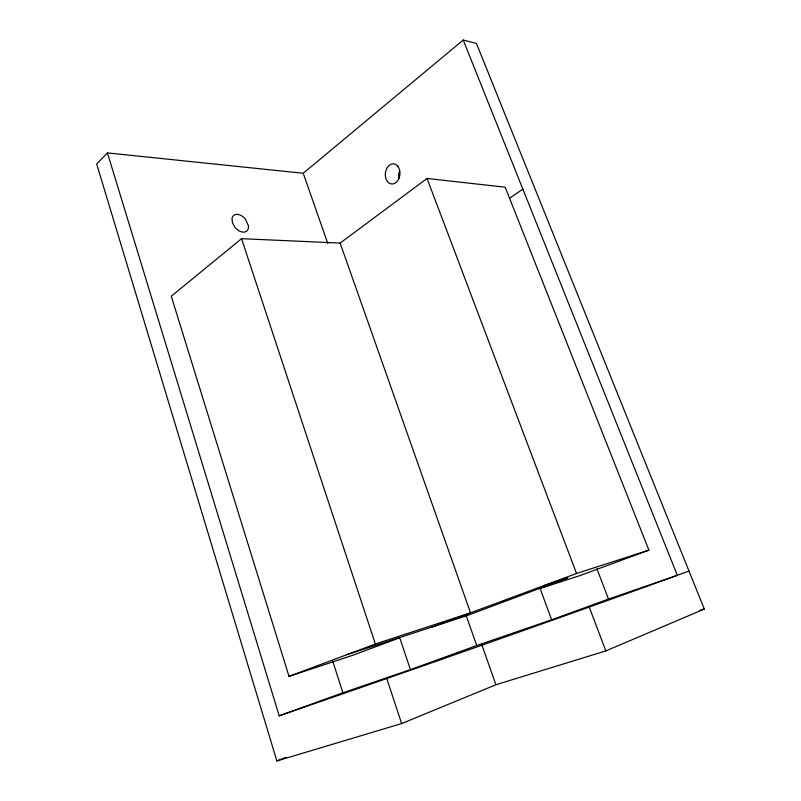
<?xml version="1.0" encoding="UTF-8"?>
<svg xmlns="http://www.w3.org/2000/svg" width="801" height="801" viewBox="0 0 801 801"><rect width="100%" height="100%" fill="white"/><g stroke="black" fill="none" stroke-linecap="round" stroke-linejoin="round"><path stroke-width="1.2" d="M107.434 152.901L96.701 164.045L276.856 760.95L401.631 723.563L495.899 684.755L605.836 650.913L704.299 609.05L476.435 43.434L463.238 40.05L303.229 173.276L107.434 152.901L279.199 715.814C416.16 668.585 552.87 620.635 689 571.063M463.238 40.05L677.336 575.338L608.5 599.058L551.659 619.794L540.114 588.545L580.505 575.388L648.91 550.147L505.181 187.194L427.043 178.473L340.135 243.073L241.542 238.678L171.274 296.23L289.021 676.374L352.871 655.238L399.729 637.786L410.422 669.626L342.878 692.765L279.199 715.814M509.486 198.278L522.873 189.166M276.856 760.95L286.137 757.235M289.021 676.374L375.369 643.994L470.527 612.835L340.135 243.073M431.529 627.313L576.53 573.466L648.91 550.147M346.923 654.657L466.282 615.879L567.849 577.841L543.539 585.711M410.422 669.626L476.715 645.546L551.659 619.794M699.523 610.552L704.299 609.05M596.865 568.7L608.5 599.058M427.043 178.473L576.53 573.466M589.436 607.569L605.836 650.913M481.711 644.525L495.899 684.755M466.282 615.879L476.715 645.546M303.229 173.276L327.819 243.574M241.542 238.678L375.369 643.994M386.933 679.028L401.631 723.563M332.595 660.645L342.878 692.765M398.838 178.563A9.982 7.289 -83.6 0 1 399.609 170.993M248.47 225.942L248.42 228.035A10.213 6.638 49.9 0 1 243.174 232.14A10.213 6.638 49.9 0 1 234.953 227.314L232.43 222.778L232.01 218.373A10.213 6.638 49.9 0 1 245.476 219.184L248.47 225.942M397.847 166.318L396.325 164.856A10.113 7.299 -83.8 0 0 386.843 168.29A10.113 7.299 -83.8 0 0 387.384 181.447L388.885 182.918A10.113 7.299 -83.8 0 0 398.427 179.534A10.113 7.299 -83.8 0 0 397.847 166.318"/></g></svg>
